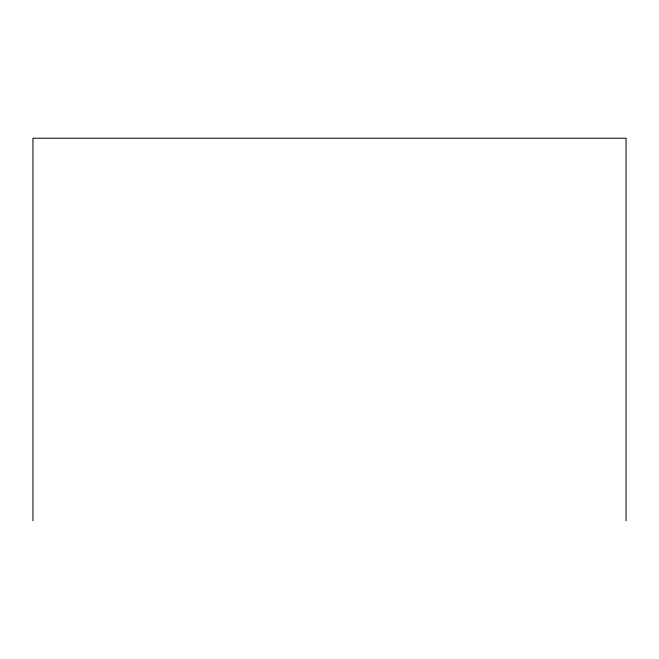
<?xml version="1.0" encoding="UTF-8"?>
<svg xmlns="http://www.w3.org/2000/svg" width="659" height="659" viewBox="0 0 659 659"><rect width="100%" height="100%" fill="white"/><g stroke="black" fill="none" stroke-linecap="round" stroke-linejoin="round"><path stroke-width="0.99" d="M626.05 520.775L626.05 138.225L32.95 138.225L32.95 520.775"/></g></svg>
